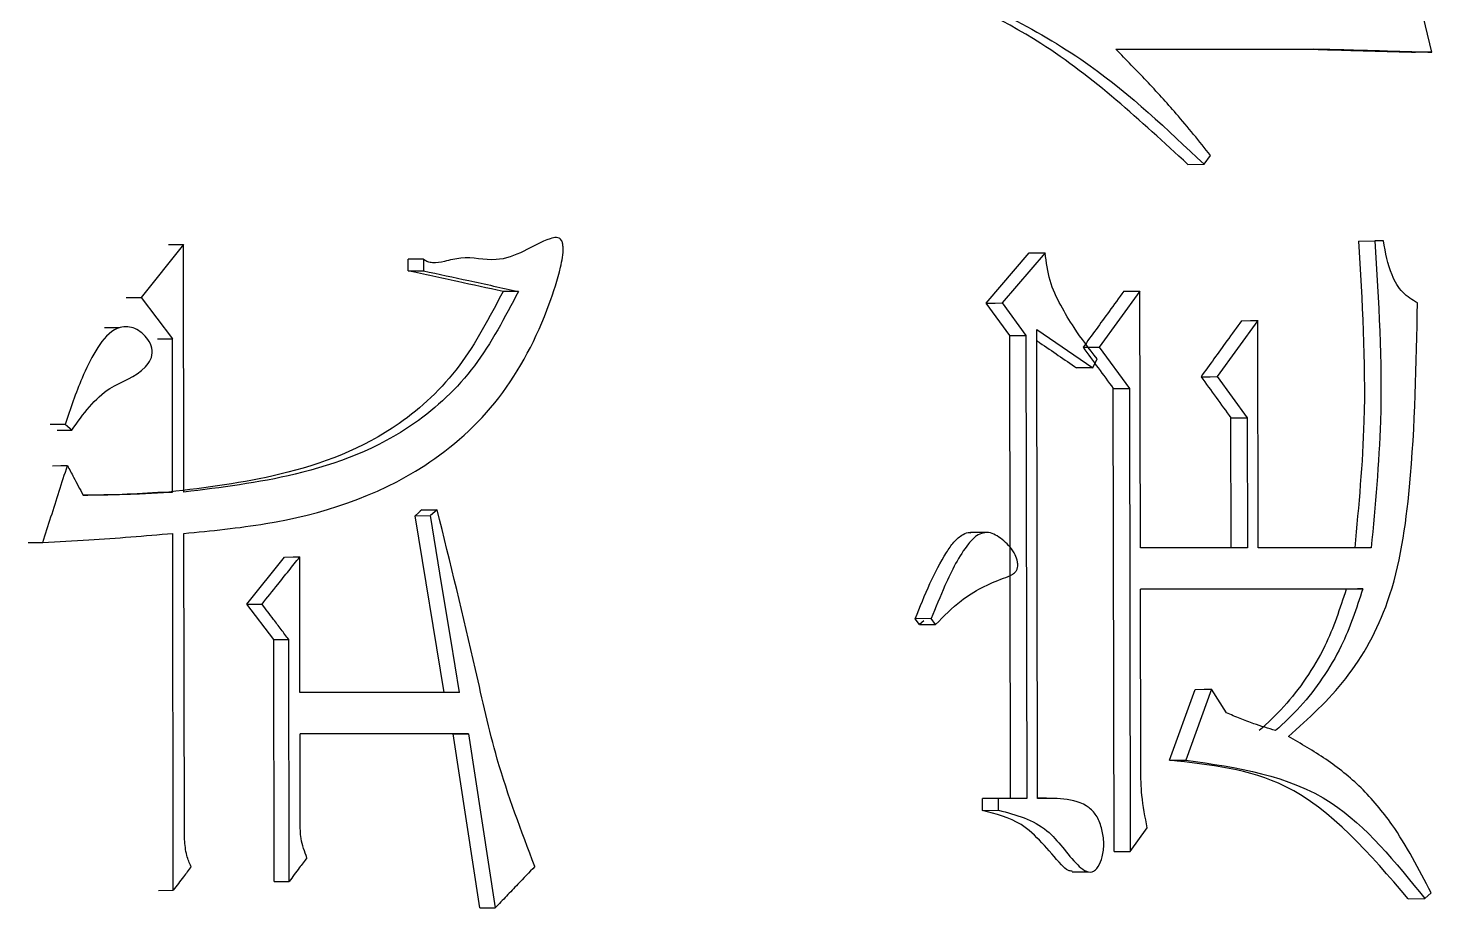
# Model space of a CAD drawing. Header units: millimetres. Extents: x 2462 to 4142, y 835 to 2023.
# Drawn here: x 3101.95 to 3107.1, y 1165.35 to 1168.58 of the extents above; entities that cross this region are included whole.
import ezdxf

# ---------------------------------------------------------------- set-up
doc = ezdxf.new("R2010")
doc.units = ezdxf.units.MM

msp = doc.modelspace()

# ---------------------------------------------------------------- linework, layer by layer
at = {"color": 7, "linetype": 'Continuous', "lineweight": 25}
for p, q in [((3107.0969, 1168.4868), (3107.0577, 1168.649)), ((3105.9378, 1168.4972), (3106.7227, 1168.4975)), ((3106.6625, 1168.4972), (3105.938, 1168.497)), ((3106.6625, 1168.4972), (3106.7227, 1168.4975)), ((3107.0969, 1168.4868), (3107.0361, 1168.4865)), ((3106.2015, 1168.0751), (3106.2612, 1168.0754)), ((3106.2612, 1168.0754), (3106.2848, 1168.1079)), ((3102.5173, 1167.7818), (3102.362, 1167.587)), ((3102.5189, 1166.8732), (3102.5173, 1167.7818)), ((3106.8273, 1167.7941), (3106.8878, 1167.7944)), ((3106.919, 1167.7944), (3106.8878, 1167.7944)), ((3103.342, 1167.6846), (3103.3419, 1167.7279)), ((3103.3978, 1167.7281), (3103.3979, 1167.6849)), ((3105.4616, 1167.5665), (3105.6195, 1167.7505)), ((3105.6784, 1167.7507), (3105.5204, 1167.5668)), ((3105.6195, 1167.7505), (3105.6784, 1167.7507)), ((3103.342, 1167.6846), (3103.3979, 1167.6849)), ((3106.026, 1167.6102), (3105.8765, 1167.4046)), ((3106.0276, 1166.6691), (3106.026, 1167.6102)), ((3102.362, 1167.587), (3102.477, 1167.4356)), ((3105.5489, 1167.4476), (3105.4616, 1167.5665)), ((3105.5204, 1167.5668), (3105.6077, 1167.4478)), ((3102.2835, 1167.4759), (3102.2287, 1167.4757)), ((3105.6502, 1165.7495), (3105.6472, 1167.4695)), ((3105.6472, 1167.4695), (3105.853, 1167.3289)), ((3106.4584, 1167.5022), (3106.3097, 1167.2966)), ((3106.4598, 1166.6693), (3106.4584, 1167.5022)), ((3102.4779, 1166.8731), (3102.477, 1167.4356)), ((3105.5517, 1165.7495), (3105.5489, 1167.4476)), ((3105.6077, 1167.4478), (3105.6106, 1165.7495)), ((3105.8765, 1167.4046), (3105.9872, 1167.2532)), ((3105.853, 1167.3289), (3105.8687, 1167.3614)), ((3105.853, 1167.3289), (3105.7938, 1167.3287)), ((3105.9308, 1165.5547), (3105.9279, 1167.253)), ((3105.9872, 1167.2532), (3105.9901, 1165.5549)), ((3106.3097, 1167.2966), (3106.4198, 1167.1452)), ((3106.3607, 1166.669), (3106.3599, 1167.145)), ((3106.4198, 1167.1452), (3106.4206, 1166.6692)), ((3102.054, 1167.0999), (3102.1082, 1167.1001)), ((3102.4232, 1166.8729), (3102.4779, 1166.8731)), ((3103.3678, 1166.7868), (3103.4238, 1166.787)), ((3103.4742, 1166.1378), (3103.3678, 1166.7868)), ((3103.4481, 1166.8087), (3103.4238, 1166.787)), ((3102.4804, 1165.4128), (3102.4782, 1166.7217)), ((3102.521, 1165.6292), (3102.5191, 1166.7217)), ((3105.4634, 1166.7248), (3105.4041, 1166.7246)), ((3102.7506, 1166.462), (3102.8888, 1166.6351)), ((3102.945, 1166.1378), (3102.9442, 1166.6354)), ((3106.4206, 1166.6692), (3106.0276, 1166.6691)), ((3106.8741, 1166.6694), (3106.4598, 1166.6693)), ((3106.0279, 1166.5177), (3106.8432, 1166.5179)), ((3106.029, 1165.8578), (3106.0279, 1166.5177)), ((3106.7827, 1166.5177), (3106.0279, 1166.5174)), ((3102.7506, 1166.462), (3102.8058, 1166.4622)), ((3102.8486, 1166.3322), (3102.7506, 1166.462)), ((3105.2604, 1166.4092), (3105.202, 1166.409)), ((3105.2179, 1166.3873), (3105.202, 1166.409)), ((3105.2328, 1166.4015), (3105.2179, 1166.3873)), ((3105.2763, 1166.3876), (3105.2604, 1166.4092)), ((3102.8501, 1165.4452), (3102.8486, 1166.3322)), ((3102.9054, 1165.4455), (3102.9039, 1166.3325)), ((3103.5303, 1166.1381), (3102.945, 1166.1378)), ((3106.1346, 1165.8901), (3106.2284, 1166.1497)), ((3106.2881, 1166.15), (3106.1942, 1165.8903)), ((3106.3432, 1166.0634), (3106.2881, 1166.15)), ((3103.5629, 1165.9866), (3102.9453, 1165.9863)), ((3103.5068, 1165.9864), (3102.9453, 1165.9861)), ((3102.9458, 1165.6618), (3102.9453, 1165.9863)), ((3103.5068, 1165.9864), (3103.5629, 1165.9866)), ((3103.6049, 1165.3482), (3103.5068, 1165.9864)), ((3103.5629, 1165.9866), (3103.6612, 1165.3485)), ((3106.1346, 1165.89), (3106.1942, 1165.8903)), ((3105.5076, 1165.7495), (3105.4489, 1165.7492)), ((3105.449, 1165.7059), (3105.4489, 1165.7492)), ((3105.449, 1165.7059), (3105.5077, 1165.7062)), ((3105.5077, 1165.7062), (3105.5076, 1165.7495)), ((3105.6106, 1165.7495), (3105.5076, 1165.7495)), ((3105.6837, 1165.7507), (3105.6502, 1165.7505)), ((3105.9901, 1165.5549), (3106.053, 1165.6415)), ((3105.9308, 1165.5547), (3105.9901, 1165.5549)), ((3102.8501, 1165.4452), (3102.9054, 1165.4455)), ((3105.7776, 1165.4804), (3105.8367, 1165.4807)), ((3102.4257, 1165.4126), (3102.4804, 1165.4128)), ((3107.071, 1165.3822), (3107.0943, 1165.4038)), ((3107.0103, 1165.3819), (3107.071, 1165.3822))]:
    msp.add_line(p, q, dxfattribs=at)
at = {"color": 7, "linetype": 'Continuous', "lineweight": 25, "flags": 128}
for points in [[(3102.4626, 1167.7816), (3102.4932, 1167.7817), (3102.5173, 1167.7818)], [(3103.3978, 1167.7281), (3103.3492, 1167.7279), (3103.3419, 1167.7279)], [(3103.7463, 1167.6093), (3103.7318, 1167.6093), (3103.7172, 1167.6092), (3103.6899, 1167.6091)], [(3105.9666, 1167.61), (3105.9999, 1167.6101), (3106.026, 1167.6102)], [(3102.3074, 1167.5868), (3102.3379, 1167.5869), (3102.362, 1167.587)], [(3105.4616, 1167.5665), (3105.4945, 1167.5667), (3105.5204, 1167.5668)], [(3106.3985, 1167.5019), (3106.432, 1167.5021), (3106.4584, 1167.5022)], [(3102.4222, 1167.4354), (3102.4529, 1167.4355), (3102.477, 1167.4356)], [(3105.5489, 1167.4476), (3105.5818, 1167.4477), (3105.6077, 1167.4478)], [(3105.8174, 1167.4044), (3105.8505, 1167.4045), (3105.8765, 1167.4046)], [(3105.9279, 1167.253), (3105.9611, 1167.2531), (3105.9872, 1167.2532)], [(3106.2499, 1167.2964), (3106.2834, 1167.2965), (3106.3097, 1167.2966)], [(3106.3599, 1167.145), (3106.3934, 1167.1451), (3106.4198, 1167.1452)], [(3102.0835, 1167.1217), (3102.0637, 1167.1216), (3102.0465, 1167.1216), (3102.0293, 1167.1215)], [(3102.1082, 1167.1001), (3102.102, 1167.1055), (3102.0927, 1167.1136), (3102.0835, 1167.1217)], [(3102.0378, 1166.97), (3102.0681, 1166.9702), (3102.092, 1166.9703)], [(3103.3921, 1166.8084), (3103.3859, 1166.8029), (3103.3797, 1166.7974), (3103.3678, 1166.7868)], [(3103.3921, 1166.8084), (3103.4125, 1166.8085), (3103.4303, 1166.8086), (3103.4481, 1166.8087)], [(3103.5303, 1166.1381), (3103.4981, 1166.3343), (3103.4659, 1166.5306), (3103.4238, 1166.787)], [(3101.9478, 1166.6887), (3101.9781, 1166.6889), (3102.0019, 1166.689)], [(3102.8888, 1166.6351), (3102.9198, 1166.6353), (3102.9442, 1166.6354)], [(3106.8432, 1166.5179), (3106.824, 1166.5179), (3106.8034, 1166.5178), (3106.7827, 1166.5177)], [(3105.2179, 1166.3873), (3105.2384, 1166.3874), (3105.2573, 1166.3875), (3105.2763, 1166.3876)], [(3102.8486, 1166.3322), (3102.8796, 1166.3324), (3102.9039, 1166.3325)], [(3106.2284, 1166.1497), (3106.2618, 1166.1499), (3106.2881, 1166.15)], [(3103.6049, 1165.3482), (3103.6364, 1165.3483), (3103.6612, 1165.3485)]]:
    msp.add_lwpolyline(points, dxfattribs=at)
at = {"color": 7, "linetype": 'Continuous', "lineweight": 25}
for points, knots in [([(3106.2015, 1168.0751), (3106.0278, 1168.2356), (3105.7194, 1168.5203), (3105.3564, 1168.6846), (3105.198, 1168.7562)], [0, 0, 0, 0, 0.563504, 1, 1, 1, 1]), ([(3105.2564, 1168.7565), (3105.4578, 1168.6622), (3105.8202, 1168.4926), (3106.1256, 1168.2037), (3106.2612, 1168.0754)], [0, 0, 0, 0, 0.556051, 1, 1, 1, 1]), ([(3106.2848, 1168.1079), (3106.2434, 1168.1596), (3106.1679, 1168.2542), (3106.0505, 1168.3818), (3105.9754, 1168.4587), (3105.9378, 1168.4972)], [0, 0, 0, 0, 0.376305, 0.687979, 1, 1, 1, 1]), ([(3106.6625, 1168.4972), (3106.7083, 1168.4959), (3106.7936, 1168.4935), (3106.9182, 1168.4899), (3106.9968, 1168.4876), (3107.0361, 1168.4865)], [0, 0, 0, 0, 0.367598, 0.683798, 1, 1, 1, 1]), ([(3106.7227, 1168.4975), (3106.7686, 1168.4961), (3106.854, 1168.4937), (3106.9787, 1168.4901), (3107.0575, 1168.4879), (3107.0969, 1168.4868)], [0, 0, 0, 0, 0.367121, 0.68356, 1, 1, 1, 1]), ([(3102.5191, 1166.7217), (3102.6196, 1166.7314), (3102.9232, 1166.7606), (3103.3369, 1166.8903), (3103.6898, 1167.2009), (3103.8352, 1167.4801), (3103.8969, 1167.6742), (3103.912, 1167.7501), (3103.9092, 1167.7826), (3103.9062, 1167.7933), (3103.9011, 1167.8009), (3103.8945, 1167.8054), (3103.8813, 1167.8078), (3103.8358, 1167.7964), (3103.7672, 1167.7531), (3103.6569, 1167.7126), (3103.5572, 1167.7417), (3103.4808, 1167.7195), (3103.4398, 1167.7125), (3103.4146, 1167.7165), (3103.4035, 1167.7225), (3103.3989, 1167.7271), (3103.3978, 1167.7281)], [0, 0, 0, 0, 0.1296895, 0.3918261, 0.5391699, 0.6862541, 0.7378331, 0.7637425, 0.7682469, 0.7727858, 0.7756342, 0.7784935, 0.7824669, 0.7927585, 0.8379735, 0.8833174, 0.939018, 0.9655913, 0.9846092, 0.9922703, 0.9982639, 1, 1, 1, 1]), ([(3106.8273, 1167.7941), (3106.8407, 1167.5736), (3106.8634, 1167.1977), (3106.8282, 1166.8238), (3106.8137, 1166.6691)], [0, 0, 0, 0, 0.586461, 1, 1, 1, 1]), ([(3106.8878, 1167.7944), (3106.9012, 1167.5739), (3106.924, 1167.1979), (3106.8887, 1166.824), (3106.8741, 1166.6694)], [0, 0, 0, 0, 0.5864613, 1, 1, 1, 1]), ([(3107.044, 1167.5673), (3107.025, 1167.5784), (3106.9864, 1167.6011), (3106.9391, 1167.6821), (3106.9267, 1167.7515), (3106.919, 1167.7944)], [0, 0, 0, 0, 0.268928, 0.5480456, 1, 1, 1, 1]), ([(3105.8687, 1167.3614), (3105.8398, 1167.3989), (3105.792, 1167.461), (3105.7348, 1167.5576), (3105.6913, 1167.6472), (3105.6827, 1167.7161), (3105.6784, 1167.7507)], [0, 0, 0, 0, 0.334836, 0.553745, 0.775373, 1, 1, 1, 1]), ([(3103.6899, 1167.6091), (3103.634, 1167.6212), (3103.5482, 1167.6399), (3103.4322, 1167.6651), (3103.372, 1167.6781), (3103.342, 1167.6846)], [0, 0, 0, 0, 0.482176, 0.741088, 1, 1, 1, 1]), ([(3103.3979, 1167.6849), (3103.4534, 1167.6729), (3103.5392, 1167.6543), (3103.6553, 1167.6291), (3103.716, 1167.6159), (3103.7463, 1167.6093)], [0, 0, 0, 0, 0.47686, 0.73846, 1, 1, 1, 1]), ([(3103.6899, 1167.6091), (3103.6402, 1167.514), (3103.5403, 1167.3228), (3103.2661, 1167.0656), (3102.8915, 1166.9255), (3102.6005, 1166.8897), (3102.4641, 1166.8729)], [0, 0, 0, 0, 0.194516, 0.391084, 0.714487, 1, 1, 1, 1]), ([(3103.7463, 1167.6093), (3103.6966, 1167.5143), (3103.5966, 1167.3232), (3103.3221, 1167.0659), (3102.947, 1166.9258), (3102.6555, 1166.89), (3102.5189, 1166.8732)], [0, 0, 0, 0, 0.194325, 0.390694, 0.714331, 1, 1, 1, 1]), ([(3105.9666, 1167.61), (3105.9487, 1167.5852), (3105.9149, 1167.5386), (3105.8651, 1167.4701), (3105.8333, 1167.4263), (3105.8174, 1167.4044)], [0, 0, 0, 0, 0.360936, 0.680468, 1, 1, 1, 1]), ([(3106.5706, 1165.977), (3106.6442, 1166.043), (3106.7921, 1166.1756), (3106.9647, 1166.49), (3107.033, 1166.9741), (3107.0398, 1167.3427), (3107.044, 1167.5673)], [0, 0, 0, 0, 0.189312, 0.380663, 0.622563, 1, 1, 1, 1]), ([(3102.1082, 1167.1001), (3102.1502, 1167.1592), (3102.2245, 1167.2636), (3102.3523, 1167.2963), (3102.3988, 1167.3575), (3102.4068, 1167.3935), (3102.3933, 1167.4272), (3102.372, 1167.452), (3102.3473, 1167.471), (3102.32, 1167.4804), (3102.2919, 1167.4797), (3102.2434, 1167.4614), (3102.1918, 1167.3921), (3102.1349, 1167.2729), (3102.103, 1167.1792), (3102.0835, 1167.1217)], [0, 0, 0, 0, 0.207899, 0.367255, 0.399925, 0.431308, 0.463075, 0.497006, 0.528572, 0.558381, 0.588718, 0.619577, 0.72297, 0.829976, 1, 1, 1, 1]), ([(3106.3985, 1167.5019), (3106.3806, 1167.4772), (3106.3469, 1167.4306), (3106.2974, 1167.362), (3106.2658, 1167.3183), (3106.2499, 1167.2964)], [0, 0, 0, 0, 0.360936, 0.680468, 1, 1, 1, 1]), ([(3105.6473, 1167.4289), (3105.6513, 1167.4262), (3105.6777, 1167.4082), (3105.7265, 1167.3747), (3105.7714, 1167.344), (3105.7938, 1167.3287)], [0, 0, 0, 0, 0.080639, 0.540319, 1, 1, 1, 1]), ([(3105.8174, 1167.4044), (3105.8358, 1167.3791), (3105.8727, 1167.3287), (3105.9095, 1167.2782), (3105.9279, 1167.253)], [0, 0, 0, 0, 0.4999997, 1, 1, 1, 1]), ([(3106.2499, 1167.2964), (3106.2683, 1167.2711), (3106.305, 1167.2207), (3106.3416, 1167.1702), (3106.3599, 1167.145)], [0, 0, 0, 0, 0.5, 1, 1, 1, 1]), ([(3102.0019, 1166.689), (3102.0119, 1166.7201), (3102.0319, 1166.7826), (3102.0619, 1166.8763), (3102.0819, 1166.939), (3102.092, 1166.9703)], [0, 0, 0, 0, 0.332041, 0.66602, 1, 1, 1, 1]), ([(3102.092, 1166.9703), (3102.0995, 1166.9562), (3102.1129, 1166.9312), (3102.1321, 1166.8951), (3102.1438, 1166.8731), (3102.1497, 1166.8621)], [0, 0, 0, 0, 0.39045, 0.695225, 1, 1, 1, 1]), ([(3102.1496, 1166.8624), (3102.1612, 1166.8625), (3102.2026, 1166.8628), (3102.2939, 1166.8646), (3102.3734, 1166.8697), (3102.4232, 1166.8729)], [0, 0, 0, 0, 0.127592, 0.452902, 1, 1, 1, 1]), ([(3102.4779, 1166.8731), (3102.4486, 1166.8711), (3102.39, 1166.8672), (3102.2806, 1166.863), (3102.2004, 1166.8625), (3102.1497, 1166.8621)], [0, 0, 0, 0, 0.268563, 0.537144, 1, 1, 1, 1]), ([(3103.8064, 1165.4999), (3103.7569, 1165.6298), (3103.6679, 1165.8635), (3103.5712, 1166.3096), (3103.4962, 1166.6137), (3103.4481, 1166.8087)], [0, 0, 0, 0, 0.310143, 0.557762, 1, 1, 1, 1]), ([(3102.0019, 1166.689), (3102.0582, 1166.6919), (3102.1659, 1166.6975), (3102.3246, 1166.7086), (3102.427, 1166.7173), (3102.4782, 1166.7217)], [0, 0, 0, 0, 0.35333, 0.676641, 1, 1, 1, 1]), ([(3105.202, 1166.409), (3105.2193, 1166.4523), (3105.253, 1166.5366), (3105.301, 1166.6302), (3105.3425, 1166.6909), (3105.3716, 1166.7169), (3105.3947, 1166.726), (3105.4038, 1166.7244), (3105.4043, 1166.7243)], [0, 0, 0, 0, 0.34818, 0.677159, 0.796742, 0.917754, 0.995507, 1, 1, 1, 1]), ([(3105.2763, 1166.3876), (3105.3068, 1166.4182), (3105.3812, 1166.493), (3105.4823, 1166.5437), (3105.5535, 1166.5664), (3105.5696, 1166.5803), (3105.5757, 1166.5907), (3105.5782, 1166.6032), (3105.5768, 1166.6215), (3105.5684, 1166.6468), (3105.5438, 1166.681), (3105.5122, 1166.7079), (3105.4777, 1166.7259), (3105.4508, 1166.725), (3105.4222, 1166.7124), (3105.368, 1166.6526), (3105.3158, 1166.5459), (3105.2768, 1166.4497), (3105.2604, 1166.4092)], [0, 0, 0, 0, 0.137525, 0.335447, 0.378025, 0.3933, 0.403602, 0.413937, 0.429101, 0.455132, 0.490172, 0.557555, 0.588524, 0.619673, 0.649408, 0.693614, 0.870956, 1, 1, 1, 1]), ([(3102.8058, 1166.4622), (3102.825, 1166.4863), (3102.8577, 1166.5271), (3102.9038, 1166.5849), (3102.9307, 1166.6185), (3102.9442, 1166.6354)], [0, 0, 0, 0, 0.416444, 0.708222, 1, 1, 1, 1]), ([(3106.7827, 1166.5177), (3106.7593, 1166.4461), (3106.7209, 1166.329), (3106.6367, 1166.1891), (3106.5563, 1166.0839), (3106.4944, 1166.0268), (3106.4636, 1165.9984)], [0, 0, 0, 0, 0.346459, 0.567275, 0.785045, 1, 1, 1, 1]), ([(3106.8432, 1166.5179), (3106.8197, 1166.4464), (3106.7813, 1166.3292), (3106.6969, 1166.1893), (3106.6164, 1166.0842), (3106.5544, 1166.027), (3106.5236, 1165.9986)], [0, 0, 0, 0, 0.34637, 0.567178, 0.784978, 1, 1, 1, 1]), ([(3102.9039, 1166.3325), (3102.8946, 1166.3448), (3102.8759, 1166.3695), (3102.8432, 1166.4128), (3102.8198, 1166.4437), (3102.8058, 1166.4622)], [0, 0, 0, 0, 0.285577, 0.571154, 1, 1, 1, 1]), ([(3106.5236, 1165.9986), (3106.4969, 1166.0066), (3106.4531, 1166.0196), (3106.3933, 1166.043), (3106.3599, 1166.0566), (3106.3432, 1166.0634)], [0, 0, 0, 0, 0.438753, 0.719321, 1, 1, 1, 1]), ([(3107.0943, 1165.4038), (3107.0493, 1165.4901), (3106.9757, 1165.6313), (3106.8405, 1165.7927), (3106.7098, 1165.8969), (3106.6169, 1165.9504), (3106.5706, 1165.977)], [0, 0, 0, 0, 0.3473722, 0.5679297, 0.7850181, 1, 1, 1, 1]), ([(3106.053, 1165.6415), (3106.0451, 1165.6812), (3106.0309, 1165.7524), (3106.0296, 1165.8255), (3106.029, 1165.8578)], [0, 0, 0, 0, 0.5588348, 1, 1, 1, 1]), ([(3107.0103, 1165.3819), (3106.8692, 1165.5462), (3106.6197, 1165.8367), (3106.2815, 1165.8739), (3106.1346, 1165.89)], [0, 0, 0, 0, 0.565517, 1, 1, 1, 1]), ([(3106.1942, 1165.8903), (3106.3822, 1165.8633), (3106.7227, 1165.8143), (3106.9632, 1165.5159), (3107.071, 1165.3822)], [0, 0, 0, 0, 0.551895, 1, 1, 1, 1]), ([(3105.7773, 1165.4831), (3105.7726, 1165.4836), (3105.7579, 1165.4851), (3105.6961, 1165.5507), (3105.6111, 1165.6639), (3105.4981, 1165.6932), (3105.449, 1165.7059)], [0, 0, 0, 0, 0.036377, 0.114476, 0.614892, 1, 1, 1, 1]), ([(3105.5077, 1165.7062), (3105.571, 1165.6898), (3105.6855, 1165.6601), (3105.765, 1165.5354), (3105.8208, 1165.4841), (3105.8458, 1165.4771), (3105.8633, 1165.4868), (3105.8773, 1165.505), (3105.8903, 1165.5381), (3105.8952, 1165.5859), (3105.8882, 1165.6367), (3105.8712, 1165.6835), (3105.826, 1165.7335), (3105.7461, 1165.751), (3105.6821, 1165.75), (3105.6502, 1165.7495)], [0, 0, 0, 0, 0.230342, 0.416703, 0.453391, 0.48758, 0.504129, 0.522219, 0.561724, 0.611998, 0.663323, 0.713955, 0.762021, 0.881086, 1, 1, 1, 1]), ([(3102.9705, 1165.532), (3102.9619, 1165.5551), (3102.9465, 1165.5965), (3102.946, 1165.6417), (3102.9458, 1165.6618)], [0, 0, 0, 0, 0.55558, 1, 1, 1, 1]), ([(3102.5458, 1165.4994), (3102.5398, 1165.5128), (3102.53, 1165.5351), (3102.5242, 1165.5696), (3102.5216, 1165.5993), (3102.5212, 1165.6192), (3102.521, 1165.6292)], [0, 0, 0, 0, 0.335689, 0.556704, 0.778126, 1, 1, 1, 1]), ([(3102.5458, 1165.4994), (3102.5364, 1165.487), (3102.5209, 1165.4664), (3102.4991, 1165.4375), (3102.4866, 1165.421), (3102.4804, 1165.4128)], [0, 0, 0, 0, 0.42836, 0.71418, 1, 1, 1, 1]), ([(3102.9705, 1165.532), (3102.9612, 1165.5197), (3102.9457, 1165.4991), (3102.924, 1165.4702), (3102.9116, 1165.4537), (3102.9054, 1165.4455)], [0, 0, 0, 0, 0.428366, 0.714183, 1, 1, 1, 1]), ([(3103.8064, 1165.4999), (3103.7856, 1165.4782), (3103.751, 1165.4421), (3103.7026, 1165.3916), (3103.675, 1165.3628), (3103.6612, 1165.3485)], [0, 0, 0, 0, 0.430323, 0.715161, 1, 1, 1, 1])]:
    msp.add_open_spline(points, degree=3, knots=knots, dxfattribs=at)

doc.saveas('drawing.dxf')
